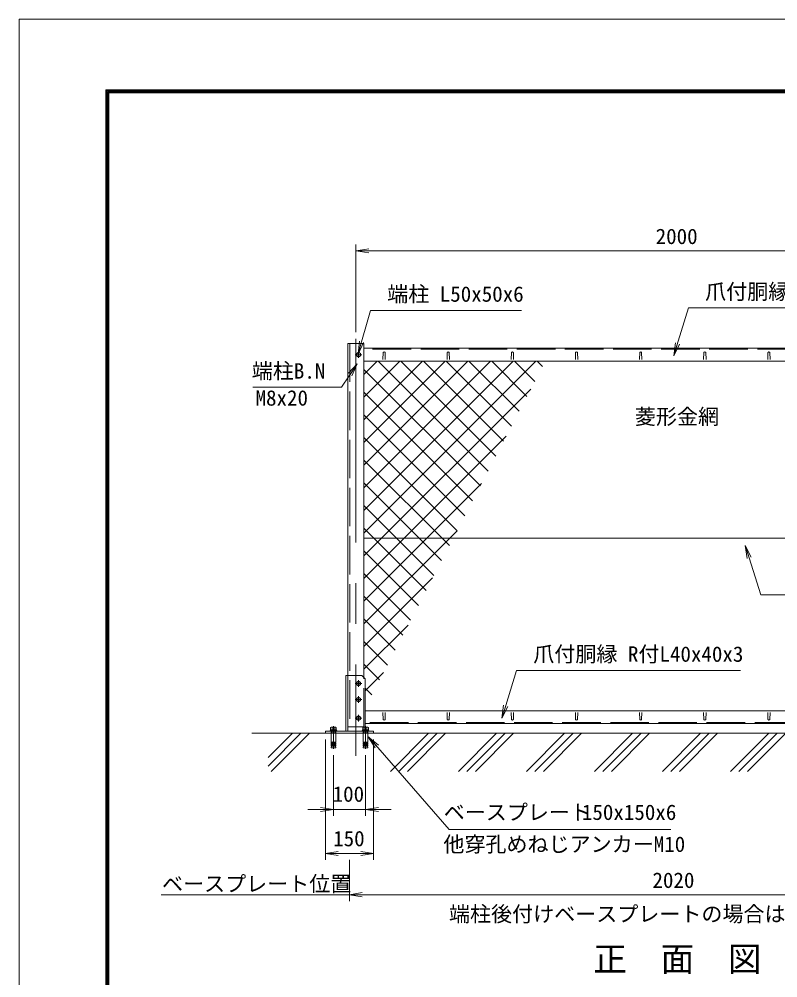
# Model space of a CAD drawing. Units: millimetres, scale not verified. Extents: x -4200 to 4200, y -2970 to 2970.
# Drawn here: x -4200 to -1834, y -19 to 2970 of the extents above; entities that cross this region are included whole.
import ezdxf
from ezdxf.enums import TextEntityAlignment as Align

# ---------------------------------------------------------------- set-up
doc = ezdxf.new("R2010")
doc.units = ezdxf.units.MM
doc.header["$LTSCALE"] = 20
doc.linetypes.add('DASHED', pattern=[7.5, 6, -1.5])
doc.linetypes.add('USER1', pattern=[50.8, 31.75, -6.35, 6.35, -6.35])
for name, color, linetype, lineweight in [('0-0_D-TTL', 7, 'Continuous', 9), ('0-2_D-BMK', 2, 'USER1', 13), ('0-3_D-STR3', 3, 'Continuous', 13), ('0-4_D-STR1', 1, 'Continuous', 18), ('0-5_0', 7, 'Continuous', 9), ('0-7_D-STR-DIM', 7, 'Continuous', 9), ('0-8_D-STR-TXT', 7, 'Continuous', 9), ('0-9_D-BGD', 7, 'Continuous', 9), ('0-A_D-DCR-HCH', 7, 'Continuous', 9), ('0-B_D-STR2', 7, 'Continuous', 9)]:
    doc.layers.add(name, color=color, linetype=linetype, lineweight=lineweight)
doc.layers.add('0-1_D-TTL-TXT', color=7, linetype='Continuous')
doc.styles.add('ＭＳ ゴシック', font='')
doc.styles.get('ＭＳ ゴシック').set_extended_font_data('MS Gothic')

# ---------------------------------------------------------------- blocks, each defined once
blk = doc.blocks.new('_Open')
at = {"layer": '0-5_0'}
blk.add_line((-20, 3.33), (0, 0), dxfattribs=at)
blk.add_lwpolyline([(-20, -3.33), (0, 0), (-20, 0)], dxfattribs=at)

msp = doc.modelspace()

# ---------------------------------------------------------------- linework, layer by layer
at = {"layer": '0-0_D-TTL', "color": 2, "lineweight": 18}
msp.add_lwpolyline([(-4200, 2970), (4200, 2970), (4200, -2970), (-4200, -2970)], close=True, dxfattribs=at)
at = {"layer": '0-0_D-TTL'}
for points in [[(-3930, 2750), (3930, 2750), (3930, -2750), (-3930, -2750)], [(-3927.5, 2747.5), (3927.5, 2747.5), (3927.5, -2747.5), (-3927.5, -2747.5)], [(-3925, 2745), (3925, 2745), (3925, -2745), (-3925, -2745)], [(-3922.5, 2742.5), (3922.5, 2742.5), (3922.5, -2742.5), (-3922.5, -2742.5)], [(-3920, 2740), (3920, 2740), (3920, -2740), (-3920, -2740)]]:
    msp.add_lwpolyline(points, close=True, dxfattribs=at)
at = {"layer": '0-2_D-BMK'}
for p, q in [((-3149.97, 1973.92), (-3149.97, 673.92)), ((-3131.97, 1923.92), (-3151.97, 1923.92)), ((-3141.97, 1933.92), (-3141.97, 1913.92)), ((-3131.97, 898.92), (-3151.97, 898.92)), ((-3141.97, 908.92), (-3141.97, 888.92)), ((-3131.97, 848.92), (-3151.97, 848.92)), ((-3141.97, 858.92), (-3141.97, 838.92)), ((-3131.97, 790.92), (-3151.97, 790.92)), ((-3141.97, 800.92), (-3141.97, 780.92)), ((-3219.97, 765.61), (-3219.97, 695.61)), ((-3119.97, 765.61), (-3119.97, 695.61))]:
    msp.add_line(p, q, dxfattribs=at)
at = {"layer": '0-3_D-STR3'}
for p, q in [((-1177.97, 1352.17), (-3124.97, 1352.17)), ((-3180.97, 749.92), (-3180.97, 923.92)), ((-3174.97, 749.92), (-3174.97, 923.92)), ((-3130.97, 923.92), (-3120.97, 913.92)), ((-3120.97, 762.42), (-3120.97, 913.92)), ((-3228.77, 754.42), (-3228.77, 761.62)), ((-3213.05, 762.42), (-3226.67, 762.42)), ((-3224.97, 743.92), (-3224.97, 749.92)), ((-3224.37, 761.62), (-3224.37, 754.42)), ((-3224.17, 743.92), (-3224.17, 749.92)), ((-3221.22, 751.92), (-3218.72, 754.42)), ((-3215.77, 743.92), (-3215.77, 749.92)), ((-3215.57, 761.62), (-3215.57, 754.42)), ((-3214.97, 743.92), (-3214.97, 749.92)), ((-3211.17, 754.42), (-3211.17, 761.62)), ((-3128.77, 754.42), (-3128.77, 761.62)), ((-3113.05, 762.42), (-3126.67, 762.42)), ((-3124.97, 743.92), (-3124.97, 749.92)), ((-3124.37, 761.62), (-3124.37, 754.42)), ((-3124.17, 743.92), (-3124.17, 749.92)), ((-3121.22, 751.92), (-3118.72, 754.42)), ((-3115.77, 743.92), (-3115.77, 749.92)), ((-3115.57, 761.62), (-3115.57, 754.42)), ((-3114.97, 743.92), (-3114.97, 749.92)), ((-3111.17, 754.42), (-3111.17, 761.62)), ((-3220.35, 717.71), (-3220.35, 703.92)), ((-3219.6, 717.71), (-3219.6, 703.92)), ((-3120.35, 717.71), (-3120.35, 703.92)), ((-3119.6, 717.71), (-3119.6, 703.92)), ((-3220.35, 711.42), (-3227.18, 711.42)), ((-3220.35, 713.92), (-3226.97, 713.92)), ((-3220.35, 708.92), (-3226.97, 708.92)), ((-3220.35, 706.42), (-3226.97, 706.42)), ((-3219.6, 713.92), (-3212.97, 713.92)), ((-3219.6, 711.42), (-3212.97, 711.42)), ((-3219.6, 708.92), (-3212.97, 708.92)), ((-3219.6, 706.42), (-3212.97, 706.42)), ((-3120.35, 711.42), (-3127.18, 711.42)), ((-3120.35, 713.92), (-3126.97, 713.92)), ((-3120.35, 708.92), (-3126.97, 708.92)), ((-3120.35, 706.42), (-3126.97, 706.42)), ((-3119.6, 713.92), (-3112.97, 713.92)), ((-3119.6, 711.42), (-3112.97, 711.42)), ((-3119.6, 708.92), (-3112.97, 708.92)), ((-3119.6, 706.42), (-3112.97, 706.42))]:
    msp.add_line(p, q, dxfattribs=at)
at = {"layer": '0-3_D-STR3', "linetype": 'DASHED'}
for p, q in [((-3227.47, 743.92), (-3227.47, 749.92)), ((-3227.47, 743.92), (-3227.47, 749.92)), ((-3212.47, 743.92), (-3212.47, 749.92)), ((-3212.47, 743.92), (-3212.47, 749.92)), ((-3127.47, 743.92), (-3127.47, 749.92)), ((-3127.47, 743.92), (-3127.47, 749.92)), ((-3112.47, 743.92), (-3112.47, 749.92)), ((-3112.47, 743.92), (-3112.47, 749.92))]:
    msp.add_line(p, q, dxfattribs=at)
at = {"layer": '0-3_D-STR3'}
for points in [[(-3135.47, 1927.67), (-3141.97, 1931.42), (-3148.47, 1927.67), (-3148.47, 1920.16), (-3141.97, 1916.41), (-3135.47, 1920.16)], [(-3135.47, 902.67), (-3141.97, 906.42), (-3148.47, 902.67), (-3148.47, 895.16), (-3141.97, 891.41), (-3135.47, 895.16)], [(-3135.47, 852.67), (-3141.97, 856.42), (-3148.47, 852.67), (-3148.47, 845.16), (-3141.97, 841.41), (-3135.47, 845.16)], [(-3135.47, 794.67), (-3141.97, 798.42), (-3148.47, 794.67), (-3148.47, 787.16), (-3141.97, 783.41), (-3135.47, 787.16)], [(-3244.97, 743.92), (-3094.97, 743.92), (-3094.97, 749.92), (-3244.97, 749.92)], [(-3209.47, 751.92), (-3209.47, 749.92), (-3230.47, 749.92), (-3230.47, 751.92)], [(-3109.47, 751.92), (-3109.47, 749.92), (-3130.47, 749.92), (-3130.47, 751.92)]]:
    msp.add_lwpolyline(points, close=True, dxfattribs=at)
for points in [[(-3180.97, 923.92), (-3174.97, 923.92), (-3130.97, 923.92)], [(-3229.17, 751.92), (-3229.17, 754.42), (-3210.77, 754.42), (-3210.77, 751.92)], [(-3129.17, 751.92), (-3129.17, 754.42), (-3110.77, 754.42), (-3110.77, 751.92)], [(-3219.6, 715.58), (-3212.97, 715.58), (-3212.97, 743.92), (-3226.97, 743.92), (-3226.97, 715.58), (-3220.35, 715.58)], [(-3119.6, 715.58), (-3112.97, 715.58), (-3112.97, 743.92), (-3126.97, 743.92), (-3126.97, 715.58), (-3120.35, 715.58)], [(-3226.66, 715.58), (-3226.97, 713.92), (-3226.97, 713.08), (-3220.35, 713.08)], [(-3226.66, 713.08), (-3226.97, 711.42), (-3226.97, 710.58), (-3220.35, 710.58)], [(-3226.66, 710.58), (-3226.97, 708.92), (-3226.97, 708.08), (-3220.35, 708.08)], [(-3213.29, 708.08), (-3212.97, 706.42), (-3212.97, 703.92), (-3226.97, 703.92), (-3226.97, 706.42), (-3226.66, 708.08)], [(-3213.5, 703.92), (-3212.97, 697.92), (-3226.97, 697.92), (-3226.45, 703.92)], [(-3212.97, 703.92), (-3219.66, 703.92), (-3226.97, 703.92)], [(-3213.29, 715.58), (-3212.97, 713.92), (-3212.97, 713.08), (-3219.6, 713.08)], [(-3213.29, 713.08), (-3212.97, 711.42), (-3212.97, 710.58), (-3219.6, 710.58)], [(-3213.29, 710.58), (-3212.97, 708.92), (-3212.97, 708.08), (-3219.6, 708.08)], [(-3126.66, 715.58), (-3126.97, 713.92), (-3126.97, 713.08), (-3120.35, 713.08)], [(-3126.66, 713.08), (-3126.97, 711.42), (-3126.97, 710.58), (-3120.35, 710.58)], [(-3126.66, 710.58), (-3126.97, 708.92), (-3126.97, 708.08), (-3120.35, 708.08)], [(-3113.29, 708.08), (-3112.97, 706.42), (-3112.97, 703.92), (-3126.97, 703.92), (-3126.97, 706.42), (-3126.66, 708.08)], [(-3113.5, 703.92), (-3112.97, 697.92), (-3126.97, 697.92), (-3126.45, 703.92)], [(-3112.97, 703.92), (-3119.66, 703.92), (-3126.97, 703.92)], [(-3113.29, 715.58), (-3112.97, 713.92), (-3112.97, 713.08), (-3119.6, 713.08)], [(-3113.29, 713.08), (-3112.97, 711.42), (-3112.97, 710.58), (-3119.6, 710.58)], [(-3113.29, 710.58), (-3112.97, 708.92), (-3112.97, 708.08), (-3119.6, 708.08)]]:
    msp.add_lwpolyline(points, dxfattribs=at)
for centre in [(-3141.97, 1923.92), (-3141.97, 898.92), (-3141.97, 848.92), (-3141.97, 790.92)]:
    msp.add_circle(centre, 6.25, dxfattribs=at)
for centre, radius, start, end in [((-3226.57, 759), 3.42, 49.96723, 130.03277), ((-3219.97, 749.92), 12.5, 69.39031, 110.60969), ((-3213.37, 759.06), 3.38, 49.3117, 130.6883), ((-3126.57, 759), 3.42, 49.96723, 130.03277), ((-3119.97, 749.92), 12.5, 69.39031, 110.60969), ((-3113.37, 759.06), 3.38, 49.3117, 130.6883), ((-3219.97, 717.71), 0.375, 0, 180), ((-3119.97, 717.71), 0.375, 0, 180)]:
    msp.add_arc(centre, radius, start, end, dxfattribs=at)
at = {"layer": '0-4_D-STR1'}
for p, q in [((-3174.97, 1958.92), (-3174.97, 923.92)), ((-3124.97, 1958.92), (-3174.97, 1958.92)), ((-3124.97, 917.92), (-3124.97, 1958.92)), ((-1177.97, 1943.92), (-3124.97, 1943.92)), ((-3064.97, 1930.79), (-3065.72, 1909.29)), ((-3058.97, 1930.79), (-3058.22, 1909.29)), ((-2864.97, 1930.79), (-2865.72, 1909.29)), ((-2858.97, 1930.79), (-2858.22, 1909.29)), ((-2664.97, 1930.79), (-2665.72, 1909.29)), ((-2658.97, 1930.79), (-2658.22, 1909.29)), ((-2464.97, 1930.79), (-2465.72, 1909.29)), ((-2458.97, 1930.79), (-2458.22, 1909.29)), ((-2264.97, 1930.79), (-2265.72, 1909.29)), ((-2258.97, 1930.79), (-2258.22, 1909.29)), ((-2064.97, 1930.79), (-2065.72, 1909.29)), ((-2058.97, 1930.79), (-2058.22, 1909.29)), ((-1864.97, 1930.79), (-1865.72, 1909.29)), ((-1858.97, 1930.79), (-1858.22, 1909.29)), ((-3124.97, 1903.92), (-1177.97, 1903.92)), ((-3120.97, 813.92), (-1186.47, 813.92)), ((-3064.97, 787.05), (-3065.72, 808.55)), ((-3064.97, 787.05), (-3065.72, 808.55)), ((-3058.97, 787.05), (-3058.22, 808.55)), ((-3058.97, 787.05), (-3058.22, 808.55)), ((-2864.97, 787.05), (-2865.72, 808.55)), ((-2858.97, 787.05), (-2858.22, 808.55)), ((-2664.97, 787.05), (-2665.72, 808.55)), ((-2658.97, 787.05), (-2658.22, 808.55)), ((-2464.97, 787.05), (-2465.72, 808.55)), ((-2458.97, 787.05), (-2458.22, 808.55)), ((-2264.97, 787.05), (-2265.72, 808.55)), ((-2258.97, 787.05), (-2258.22, 808.55)), ((-2064.97, 787.05), (-2065.72, 808.55)), ((-2058.97, 787.05), (-2058.22, 808.55)), ((-1864.97, 787.05), (-1865.72, 808.55)), ((-1858.97, 787.05), (-1858.22, 808.55)), ((-1186.47, 773.92), (-3120.97, 773.92))]:
    msp.add_line(p, q, dxfattribs=at)
at = {"layer": '0-4_D-STR1', "linetype": 'DASHED'}
for p, q in [((-3168.97, 1958.92), (-3168.97, 763.92)), ((-1177.97, 1940.92), (-3124.97, 1940.92)), ((-3124.97, 763.92), (-3124.97, 917.92)), ((-3174.97, 763.92), (-3124.97, 763.92)), ((-1186.47, 776.92), (-3120.97, 776.92))]:
    msp.add_line(p, q, dxfattribs=at)
at = {"layer": '0-4_D-STR1'}
for centre, start, end in [((-3061.97, 1929.54), 22.61986, 157.38014), ((-2861.97, 1929.54), 22.61986, 157.38014), ((-2661.97, 1929.54), 22.61986, 157.38014), ((-2461.97, 1929.54), 22.61986, 157.38014), ((-2261.97, 1929.54), 22.61986, 157.38014), ((-2061.97, 1929.54), 22.61986, 157.38014), ((-1861.97, 1929.54), 22.61986, 157.38014), ((-3061.97, 788.3), 202.61986, 337.38014), ((-3061.97, 788.3), 202.61986, 337.38014), ((-2861.97, 788.3), 202.61986, 337.38014), ((-2661.97, 788.3), 202.61986, 337.38014), ((-2461.97, 788.3), 202.61986, 337.38014), ((-2261.97, 788.3), 202.61986, 337.38014), ((-2061.97, 788.3), 202.61986, 337.38014), ((-1861.97, 788.3), 202.61986, 337.38014)]:
    msp.add_arc(centre, 3.25, start, end, dxfattribs=at)
at = {"layer": '0-7_D-STR-DIM'}
for p, q in [((-3149.97, 1993.92), (-3149.97, 2267.7)), ((-3109.97, 2247.7), (-1189.97, 2247.7)), ((-3244.97, 723.92), (-3244.97, 348.91)), ((-3094.97, 723.92), (-3094.97, 348.91)), ((-3219.97, 675.61), (-3219.97, 486.09)), ((-3119.97, 675.61), (-3119.97, 486.09)), ((-3259.97, 506.09), (-3299.97, 506.09)), ((-3219.97, 506.09), (-3119.97, 506.09)), ((-3079.97, 506.09), (-3039.97, 506.09)), ((-3204.97, 368.91), (-3134.97, 368.91)), ((-3169.97, 348.91), (-3169.97, 220.41)), ((-3756.92, 240.41), (-3169.97, 240.41)), ((-3129.97, 240.41), (-1189.97, 240.41))]:
    msp.add_line(p, q, dxfattribs=at)
at = {"layer": '0-8_D-STR-TXT'}
for points in [[(-1415.07, 2069.64), (-2112.95, 2069.64), (-2158.31, 1922.68)], [(-2633.62, 2062.06), (-3104.59, 2062.06), (-3142.68, 1927.79)], [(-3470.86, 1822.32), (-3194.55, 1822.32), (-3146.93, 1893.92)], [(-1575.92, 1175.39), (-1887.25, 1175.39), (-1935.34, 1327.11)], [(-1950.85, 939.64), (-2648.73, 939.64), (-2694.09, 792.68)], [(-2167.69, 443.69), (-2859.47, 443.69), (-3109.94, 731.32)]]:
    msp.add_lwpolyline(points, dxfattribs=at)
at = {"layer": '0-9_D-BGD'}
msp.add_line((-3474.97, 743.92), (-649.97, 743.92), dxfattribs=at)
at = {"layer": '0-A_D-DCR-HCH'}
for p, q in [((-3423.49, 641.68), (-3321.25, 743.92)), ((-3423.49, 668.2), (-3347.77, 743.92)), ((-3413.8, 624.86), (-3294.74, 743.92)), ((-3042.57, 624.86), (-2923.51, 743.92)), ((-3016.05, 624.86), (-2896.99, 743.92)), ((-2989.54, 624.86), (-2870.47, 743.92)), ((-2830.44, 624.86), (-2711.37, 743.92)), ((-2803.92, 624.86), (-2684.86, 743.92)), ((-2777.4, 624.86), (-2658.34, 743.92)), ((-2618.3, 624.86), (-2499.24, 743.92)), ((-2591.79, 624.86), (-2472.73, 743.92)), ((-2565.27, 624.86), (-2446.21, 743.92)), ((-2406.17, 624.86), (-2287.11, 743.92)), ((-2379.66, 624.86), (-2260.59, 743.92)), ((-2353.14, 624.86), (-2234.08, 743.92)), ((-2194.04, 624.86), (-2074.98, 743.92)), ((-2167.52, 624.86), (-2048.46, 743.92)), ((-2141.01, 624.86), (-2021.95, 743.92)), ((-1981.91, 624.86), (-1862.85, 743.92)), ((-1955.39, 624.86), (-1836.33, 743.92)), ((-1928.88, 624.86), (-1809.81, 743.92))]:
    msp.add_line(p, q, dxfattribs=at)
at = {"layer": '0-B_D-STR2'}
for p, q in [((-3124.97, 1862.34), (-3083.4, 1903.92)), ((-3124.97, 1791.63), (-3012.69, 1903.92)), ((-3124.97, 1720.92), (-2941.98, 1903.92)), ((-3124.97, 1650.21), (-2871.27, 1903.92)), ((-3124.97, 1579.5), (-2800.56, 1903.92)), ((-3124.97, 1508.79), (-2729.84, 1903.92)), ((-3124.97, 1438.08), (-2659.13, 1903.92)), ((-3124.97, 1367.37), (-2588.42, 1903.92)), ((-2737.6, 1561.35), (-3080.16, 1903.92)), ((-2713.42, 1607.88), (-3009.45, 1903.92)), ((-2689.24, 1654.41), (-2938.74, 1903.92)), ((-2665.05, 1700.94), (-2868.03, 1903.92)), ((-2640.87, 1747.47), (-2797.32, 1903.92)), ((-2616.69, 1794), (-2726.61, 1903.92)), ((-2592.51, 1840.53), (-2655.9, 1903.92)), ((-2568.33, 1887.06), (-2585.19, 1903.92)), ((-2761.78, 1514.83), (-3124.97, 1878.02)), ((-3124.97, 1296.66), (-2604.86, 1816.77)), ((-2785.96, 1468.3), (-3124.97, 1807.31)), ((-2810.14, 1421.77), (-3124.97, 1736.6)), ((-3124.97, 1225.94), (-2681.37, 1669.55)), ((-2834.32, 1375.24), (-3124.97, 1665.89)), ((-2858.5, 1328.71), (-3124.97, 1595.18)), ((-2882.69, 1282.18), (-3124.97, 1524.47)), ((-3124.97, 1155.23), (-2757.88, 1522.33)), ((-2906.87, 1235.65), (-3124.97, 1453.76)), ((-2931.05, 1189.12), (-3124.97, 1383.05)), ((-3124.97, 1084.52), (-2834.39, 1375.11)), ((-2955.23, 1142.59), (-3124.97, 1312.33)), ((-2979.41, 1096.06), (-3124.97, 1241.62)), ((-3124.97, 1013.81), (-2910.9, 1227.89)), ((-3003.59, 1049.53), (-3124.97, 1170.91)), ((-3027.77, 1003), (-3124.97, 1100.2)), ((-3124.97, 943.1), (-2987.41, 1080.67)), ((-3051.95, 956.47), (-3124.97, 1029.49)), ((-3076.14, 909.94), (-3124.97, 958.78)), ((-3120.97, 876.39), (-3063.92, 933.45)), ((-3100.32, 863.41), (-3120.97, 884.07))]:
    msp.add_line(p, q, dxfattribs=at)

# ---------------------------------------------------------------- block references
at = {"layer": '0-7_D-STR-DIM', "xscale": 2, "yscale": 2, "rotation": 180}
for p in [(-3149.97, 2247.7), (-3119.97, 506.09), (-3244.97, 368.91), (-3169.97, 240.41)]:
    msp.add_blockref('_Open', p, dxfattribs=at)
at = {"layer": '0-7_D-STR-DIM', "xscale": 2, "yscale": 2}
for p in [(-3219.97, 506.09), (-3094.97, 368.91)]:
    msp.add_blockref('_Open', p, dxfattribs=at)
at = {"layer": '0-8_D-STR-TXT', "xscale": 2, "yscale": 2}
for p, rotation in [((-3143.23, 1925.86), 254.16392), ((-2158.9, 1920.77), 252.84683), ((-3145.82, 1895.58), 56.36845), ((-1935.95, 1329.02), 107.58773), ((-2694.68, 790.77), 252.84683), ((-3111.26, 732.82), 131.27553)]:
    msp.add_blockref('_Open', p, dxfattribs=dict(at, rotation=rotation))

# ---------------------------------------------------------------- texts
at = {"layer": '0-1_D-TTL-TXT', "style": 'ＭＳ ゴシック'}
msp.add_text('正\u3000面\u3000図', height=76.98, dxfattribs=at).set_placement((-2409.87, -21.8), align=Align.BOTTOM_LEFT)
at = {"layer": '0-7_D-STR-DIM', "style": 'ＭＳ ゴシック'}
for s, p in [('2000', (-2215.22, 2254.45)), ('100', (-3222.5, 515.75)), ('150', (-3220.9, 377.05)), ('2020', (-2225.22, 247.16))]:
    msp.add_text(s, height=48.09, dxfattribs=at).set_placement(p, align=Align.BOTTOM_LEFT)
at = {"layer": '0-8_D-STR-TXT', "style": 'ＭＳ ゴシック'}
for s, p in [('端柱 L50x50x6', (-3052.4, 2074.64)), ('爪付胴縁 R付L40x40x3', (-2061.01, 2082.22)), ('端柱B.N', (-3474.67, 1834.91)), ('M8x20', (-3462.95, 1750.73)), ('菱形金網', (-2279.92, 1692.57)), ('爪付胴縁 R付L40x40x3', (-2596.79, 952.22)), ('ベースプレート', (-2876.16, 459.08)), (' 150x150x6', (-2477.99, 459.08)), ('他穿孔めねじアンカーM10', (-2877.17, 359.46)), ('ベースプレート位置', (-3754.6, 235.96)), ('端柱後付けベースプレートの場合は柱間隔+20mm', (-2859.72, 141.99))]:
    msp.add_text(s, height=48.09, dxfattribs=at).set_placement(p, align=Align.BOTTOM_LEFT)

doc.saveas('drawing.dxf')
